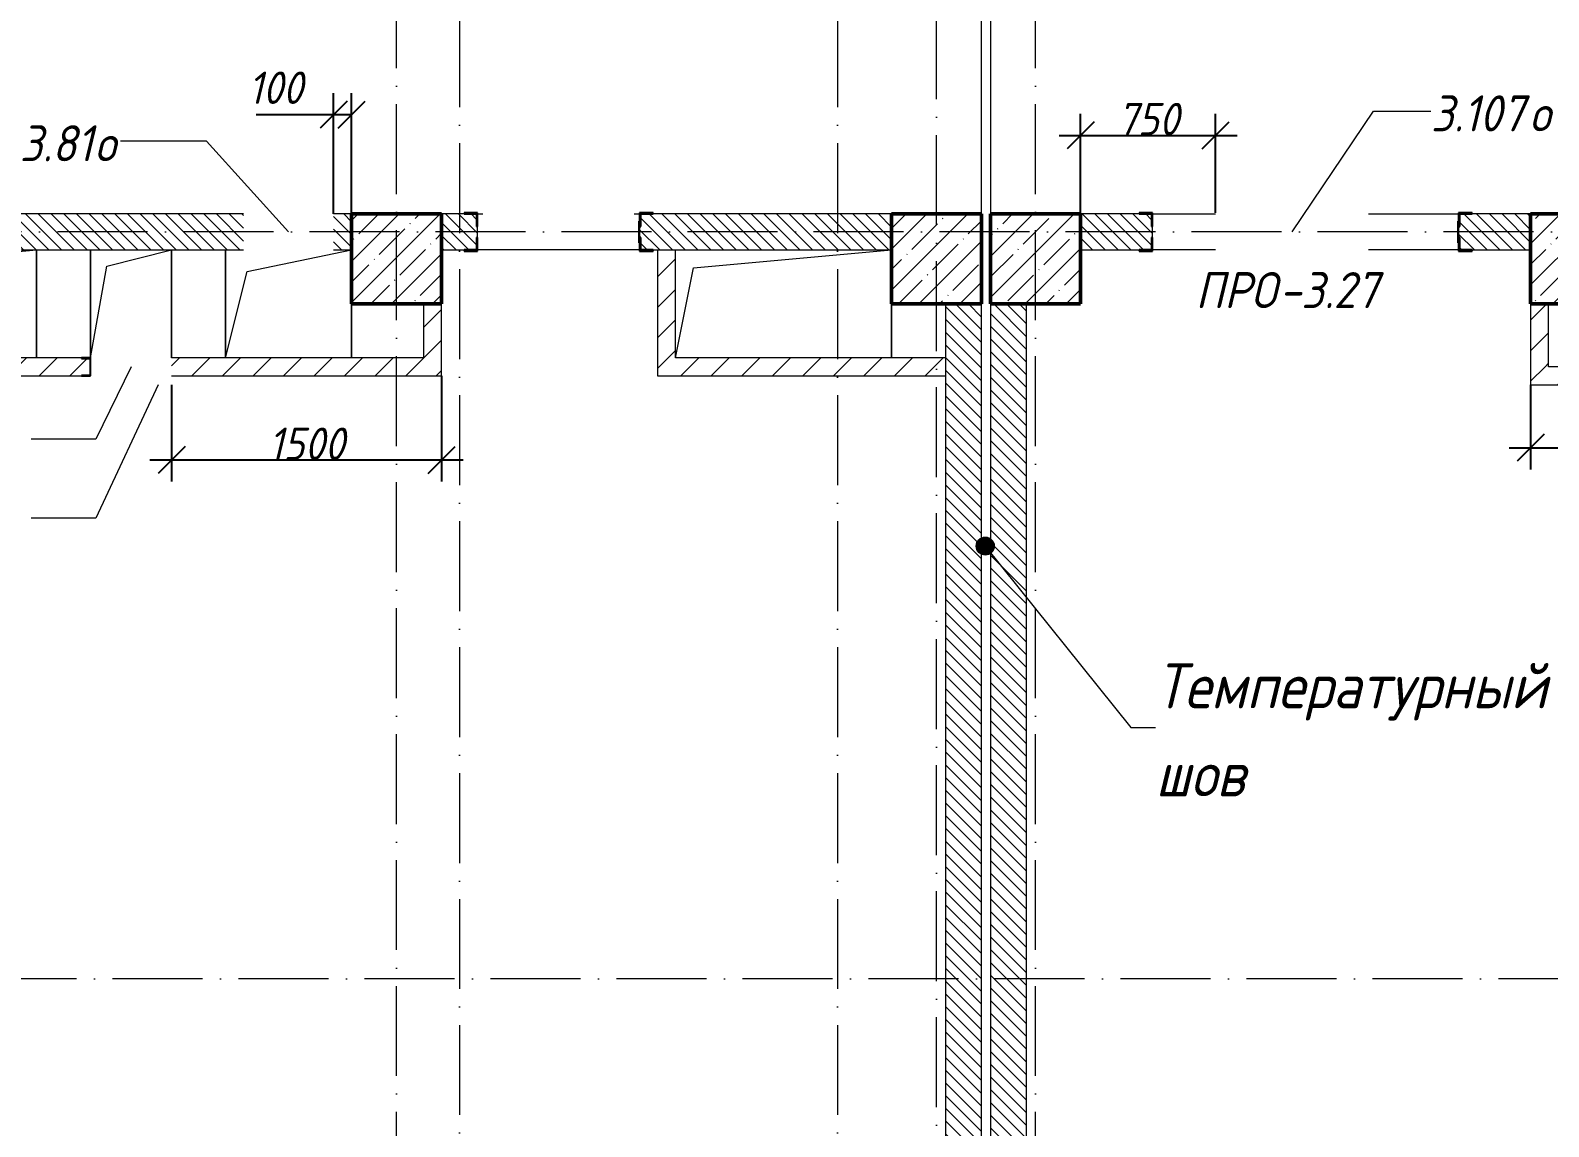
# Model space of a CAD drawing. Header units: millimetres. Extents: x -401725 to 250493, y 305116 to 802890.
# Drawn here: x 211251 to 219685, y 313196 to 319288 of the extents above; entities that cross this region are included whole.
import ezdxf

# ---------------------------------------------------------------- set-up
doc = ezdxf.new("R2010")
doc.units = ezdxf.units.MM
doc.linetypes.add('50_200_ШТРИХ_1Т_ш5_п1_п1_', pattern=[700, 500, -100, 0, -100])
for name, color, linetype, lineweight in [('A-____-____-DIMS', 7, 'Continuous', 9), ('A-FLOR-____-OTLN', 7, 'Continuous', 9), ('A-GENM-____-IDEN', 7, 'Continuous', 9), ('A-GENM-____-MCUT', 7, 'Continuous', 25), ('A-GENM-____-OTLN', 7, 'Continuous', 9), ('A-GENM-____-OTLN-1', 7, 'Continuous', 25), ('A-GLAZ-____-IDEN', 7, 'Continuous', 9), ('A-WALL-____-MCUT-3', 7, 'Continuous', 9), ('A-WALL-____-PATT-1', 7, 'Continuous', 9), ('A-WALL-FNSH-MCUT-1', 7, 'Continuous', 9), ('G-____-____-TEXT', 7, 'Continuous', 9), ('I-WALL-____-OTLN', 7, 'Continuous', 9), ('S-COLS-____-MCUT', 7, 'Continuous', 50), ('S-COLS-____-OTLN', 7, 'Continuous', 9), ('S-GRID-____-OTLN-1', 7, '50_200_ШТРИХ_1Т_ш5_п1_п1_', 9)]:
    doc.layers.add(name, color=color, linetype=linetype, lineweight=lineweight)
doc.styles.add('ISOCPEUR_I', font='isocpeui.ttf', dxfattribs={"width": 0.9, "height": 2.5})
doc.styles.add('ISOCPEUR_I_10', font='isocpeui.ttf', dxfattribs={"width": 0.9, "height": 180})
doc.styles.add('ISOCPEUR_I_9', font='isocpeui.ttf', dxfattribs={"width": 0.9, "height": 250})
doc.dimstyles.new('ISO-1_8_0_9К_СРЕДНИЙ_Кладочные_3', dxfattribs={"dimscale": 304.8, "dimtxt": 179.276612, "dimasz": 0.492126, "dimexe": 0.393701, "dimexo": 0, "dimgap": 0, "dimtad": 1, "dimdec": 3, "dimrnd": 0.001, "dimdsep": 46, "dimtxsty": 'ISOCPEUR_I_10', "dimblk1": 'OBLIQUE', "dimblk2": 'OBLIQUE', "dimsah": 1, "dimcen": 0.09, "dimdle": 0.393701, "dimazin": 0, "dimtfac": 1, "dimtdec": 4, "dimtix": 1, "dimtmove": 0, "dimatfit": 3, "dimfxl": 1, "dimtvp": 1, "dimtolj": 1, "dimtzin": 0, "dimarcsym": 2})
doc.dimstyles.new('ISO-1_8_0_9К_СРЕДНИЙ_Кладочные_4', dxfattribs={"dimscale": 304.8, "dimtxt": 179.276612, "dimasz": 0.492126, "dimexe": 0.393701, "dimexo": 0, "dimgap": 0, "dimtad": 1, "dimdec": 3, "dimrnd": 0.001, "dimdsep": 46, "dimtxsty": 'ISOCPEUR_I_10', "dimblk1": 'OBLIQUE', "dimblk2": 'OBLIQUE', "dimsah": 1, "dimcen": 0.09, "dimdle": 0.393701, "dimazin": 0, "dimtfac": 1, "dimtdec": 4, "dimtix": 1, "dimtmove": 1, "dimatfit": 3, "dimfxl": 1, "dimtvp": 1, "dimtolj": 1, "dimtzin": 0, "dimarcsym": 2})
pattern_1 = [(135, (144685.44, 312186.367), (-35.35534, -35.35534), [])]
pattern_2 = [(45, (144685.44, 312186.37), (-84.85281, 84.85281), [])]

# ---------------------------------------------------------------- blocks, each defined once
blk = doc.blocks.new('BSC_Колонна _Прямоугольная - 500х500-V61-АР1_План отверстий 3 этажа в осях 1-64_А-ГГ')
at = {"layer": 'S-COLS-____-OTLN'}
h = blk.add_hatch(dxfattribs=at)
h.set_pattern_fill('FP_98', color=256, style=0, pattern_type=2)
h.set_pattern_definition([(45, (-68600, -5831.04), (-114.04925, 114.04925), []), (45, (-68485.95, -5831.04), (-114.04925, 114.04925), [201.613, -40.323, 3.353, -36.97])])
h.paths.add_polyline_path([(-250, -250), (250, -250), (250, 250), (-250, 250)], flags=0)
at = {"layer": 'S-COLS-____-MCUT'}
for p, q in [((250, 250), (-250, 250)), ((-250, 250), (-250, -250)), ((250, -250), (250, 250)), ((-250, -250), (250, -250))]:
    blk.add_line(p, q, dxfattribs=at)
blk = doc.blocks.new('BSC_Колонна _Прямоугольная - 500х500-V63-АР1_План отверстий 3 этажа в осях 1-64_А-ГГ')
at = {"layer": 'S-COLS-____-OTLN'}
h = blk.add_hatch(dxfattribs=at)
h.set_pattern_fill('FP_100', color=256, style=0, pattern_type=2)
h.set_pattern_definition([(45, (-75150, -5831.04), (-114.04925, 114.04925), []), (45, (-75035.95, -5831.04), (-114.04925, 114.04925), [201.613, -40.323, 3.353, -36.97])])
h.paths.add_polyline_path([(-250, -250), (250, -250), (250, 250), (-250, 250)], flags=0)
at = {"layer": 'S-COLS-____-MCUT'}
for p, q in [((250, 250), (-250, 250)), ((-250, 250), (-250, -250)), ((250, -250), (250, 250)), ((-250, -250), (250, -250))]:
    blk.add_line(p, q, dxfattribs=at)
blk = doc.blocks.new('BSC_Колонна _Прямоугольная - 500х500-V132-АР1_План отверстий 3 этажа в осях 1-64_А-ГГ')
at = {"layer": 'S-COLS-____-OTLN'}
h = blk.add_hatch(dxfattribs=at)
h.set_pattern_fill('FP_155', color=256, style=0, pattern_type=2)
h.set_pattern_definition([(45, (-71600, -5831.04), (-114.04925, 114.04925), []), (45, (-71485.95, -5831.04), (-114.04925, 114.04925), [201.613, -40.323, 3.353, -36.97])])
h.paths.add_polyline_path([(-250, -250), (250, -250), (250, 250), (-250, 250)], flags=0)
at = {"layer": 'S-COLS-____-MCUT'}
for p, q in [((250, 250), (-250, 250)), ((-250, 250), (-250, -250)), ((250, -250), (250, 250)), ((-250, -250), (250, -250))]:
    blk.add_line(p, q, dxfattribs=at)
blk = doc.blocks.new('BSC_Колонна _Прямоугольная - 500х500-V150-АР1_План отверстий 3 этажа в осях 1-64_А-ГГ')
at = {"layer": 'S-COLS-____-OTLN'}
h = blk.add_hatch(dxfattribs=at)
h.set_pattern_fill('FP_173', color=256, style=0, pattern_type=2)
h.set_pattern_definition([(45, (-72150, -5831.04), (-114.04925, 114.04925), []), (45, (-72035.95, -5831.04), (-114.04925, 114.04925), [201.613, -40.323, 3.353, -36.97])])
h.paths.add_polyline_path([(-250, -250), (250, -250), (250, 250), (-250, 250)], flags=0)
at = {"layer": 'S-COLS-____-MCUT'}
for p, q in [((250, 250), (-250, 250)), ((-250, 250), (-250, -250)), ((250, -250), (250, 250)), ((-250, -250), (250, -250))]:
    blk.add_line(p, q, dxfattribs=at)
blk = doc.blocks.new('154_Фахверк_СКБ_Швеллер - Тип_100_3960-28318856-АР1_План отверстий 3 этажа в осях 1-64_А-ГГ')
at = {"layer": 'A-GENM-____-MCUT'}
for p, q in [((175, 50), (125, 50)), ((125, 50), (125, -50)), ((128, 47), (175, 47)), ((128, -47), (128, 47)), ((175, 47), (175, 50)), ((125, -50), (175, -50)), ((175, -47), (128, -47)), ((175, -50), (175, -47))]:
    blk.add_line(p, q, dxfattribs=at)
blk = doc.blocks.new('Фахверк_СКБ_Уголок - 200_3960_зеркало-28268689-АР1_План отверстий 3 этажа в осях 1-64_А-ГГ')
at = {"layer": 'A-GENM-____-MCUT'}
for p, q in [((200, 156), (125, 156)), ((125, 156), (125, 81)), ((131, 81), (131, 150)), ((131, 150), (200, 150)), ((200, 150), (200, 156)), ((125, 81), (131, 81)), ((131, 19), (125, 19)), ((125, 19), (125, -56)), ((131, -50), (131, 19)), ((125, -56), (200, -56)), ((200, -50), (131, -50)), ((200, -56), (200, -50))]:
    blk.add_line(p, q, dxfattribs=at)
blk = doc.blocks.new('154_Стойка_СКБ_Уголок - СМ-2480_200-28346303-АР1_План отверстий 3 этажа в осях 1-64_А-ГГ')
at = {"layer": 'A-GENM-____-MCUT'}
for p, q in [((125, 156), (125, 81)), ((200, 156), (125, 156)), ((131, 81), (131, 150)), ((131, 150), (200, 150)), ((200, 150), (200, 156)), ((125, 81), (131, 81)), ((131, 19), (125, 19)), ((125, 19), (125, -56)), ((131, -50), (131, 19)), ((125, -56), (200, -56)), ((200, -50), (131, -50)), ((200, -56), (200, -50))]:
    blk.add_line(p, q, dxfattribs=at)
blk = doc.blocks.new('Стойка_Влож_Полоса боковая - Полоса-28213942-АР1_План отверстий 3 этажа в осях 1-64_А-ГГ')
at = {"layer": 'A-GENM-____-OTLN'}
for p, q in [((-5, 60), (0, 60)), ((-5, -60), (-5, 60)), ((0, 31), (0, -31)), ((0, -60), (-5, -60))]:
    blk.add_line(p, q, dxfattribs=at)
blk = doc.blocks.new('Фахверк_СКБ_Уголок - 200_3960-28268576-АР1_План отверстий 3 этажа в осях 1-64_А-ГГ')
at = {"layer": 'A-GENM-____-MCUT'}
for p, q in [((200, 156), (125, 156)), ((125, 156), (125, 81)), ((131, 81), (131, 150)), ((131, 150), (200, 150)), ((200, 150), (200, 156)), ((125, 81), (131, 81)), ((131, 19), (125, 19)), ((125, 19), (125, -56)), ((131, -50), (131, 19)), ((125, -56), (200, -56)), ((200, -50), (131, -50)), ((200, -56), (200, -50))]:
    blk.add_line(p, q, dxfattribs=at)
blk = doc.blocks.new('AR_Отверстие прямоугольное _в плите_ - AR_Отверстие прямоугольное _в плите_-30552548-АР1_План отверстий 3 этажа в осях 1-64_А-ГГ')
at = {"layer": 'A-GENM-____-OTLN'}
for p, q in [((-500, 200), (600, 300)), ((-600, -300), (-500, 200)), ((600, -300), (600, 0))]:
    blk.add_line(p, q, dxfattribs=at)
blk = doc.blocks.new('AR_Отверстие прямоугольное _в плите_ - AR_Отверстие прямоугольное _в плите_-30552550-АР1_План отверстий 3 этажа в осях 1-64_А-ГГ')
at = {"layer": 'A-GENM-____-OTLN'}
for p, q in [((-350, 300), (-350, -300)), ((-230, 180), (350, 300)), ((-350, -300), (-230, 180)), ((350, -300), (350, 0))]:
    blk.add_line(p, q, dxfattribs=at)
blk = doc.blocks.new('AR_Отверстие прямоугольное _в плите_ - AR_Отверстие прямоугольное _в плите_-30552643-АР1_План отверстий 3 этажа в осях 1-64_А-ГГ')
at = {"layer": 'A-GENM-____-OTLN'}
for p, q in [((-225, 300), (-225, -300)), ((-135, 210), (225, 300)), ((225, -300), (225, 300)), ((-225, -300), (-135, 210))]:
    blk.add_line(p, q, dxfattribs=at)
blk = doc.blocks.new('AR_Отверстие прямоугольное _в плите_ - AR_Отверстие прямоугольное _в плите_-V205-АР1_План отверстий 3 этажа в осях 1-64_А-ГГ')
at = {"layer": 'A-GENM-____-OTLN'}
for p, q in [((-500, 200), (600, 300)), ((600, -300), (600, 300)), ((-600, -300), (-500, 200))]:
    blk.add_line(p, q, dxfattribs=at)
blk = doc.blocks.new('_Oblique')
at = {"color": 0, "linetype": 'ByBlock', "lineweight": -2}
blk.add_line((-0.5, -0.5), (0.5, 0.5), dxfattribs=at)
blk = doc.blocks.new('*D10054')
at = {"layer": 'A-____-____-DIMS', "color": 0, "lineweight": -2, "transparency": 16777216}
for p, q in [((212935.4, 318267.4), (212935.4, 318938.7)), ((213035.4, 318267.4), (213035.4, 318938.7)), ((212935.4, 318818.7), (212504.9, 318818.7)), ((213035.4, 318818.7), (212815.4, 318818.7))]:
    blk.add_line(p, q, dxfattribs=at)
at = {"layer": 'Defpoints', "color": 0, "transparency": 16777216}
for p in [(213035.4, 318818.7), (212935.4, 318267.4), (213035.4, 318267.4)]:
    blk.add_point(p, dxfattribs=at)
at = {"layer": 'A-____-____-DIMS', "color": 0, "lineweight": -2, "transparency": 16777216, "xscale": 150, "yscale": 150, "zscale": 150, "rotation": 180}
blk.add_blockref('_Oblique', (212935.4, 318818.7), dxfattribs=at)
at = {"layer": 'A-____-____-DIMS', "color": 0, "lineweight": -2, "transparency": 16777216, "xscale": 150, "yscale": 150, "zscale": 150}
blk.add_blockref('_Oblique', (213035.4, 318818.7), dxfattribs=at)
at = {"layer": 'A-____-____-DIMS', "color": 0, "transparency": 16777216, "insert": (212461.1, 319058.7), "char_height": 180, "width": 368.207, "attachment_point": 1, "line_spacing_factor": 1.149209, "style": 'ISOCPEUR_I_10'}
blk.add_mtext('\\A1;100', dxfattribs=at)
blk = doc.blocks.new('*D10055')
at = {"layer": 'A-____-____-DIMS', "color": 0, "lineweight": -2, "transparency": 16777216}
for p, q in [((212035.4, 317317.4), (212035.4, 316780.3)), ((213535.4, 317367.4), (213535.4, 316780.3)), ((211915.4, 316900.3), (213655.4, 316900.3))]:
    blk.add_line(p, q, dxfattribs=at)
at = {"layer": 'Defpoints', "color": 0, "transparency": 16777216}
for p in [(212035.4, 317317.4), (213535.4, 317367.4), (213535.4, 316900.3)]:
    blk.add_point(p, dxfattribs=at)
at = {"layer": 'A-____-____-DIMS', "color": 0, "lineweight": -2, "transparency": 16777216, "xscale": 150, "yscale": 150, "zscale": 150, "rotation": 180}
blk.add_blockref('_Oblique', (212035.4, 316900.3), dxfattribs=at)
at = {"layer": 'A-____-____-DIMS', "color": 0, "lineweight": -2, "transparency": 16777216, "xscale": 150, "yscale": 150, "zscale": 150}
blk.add_blockref('_Oblique', (213535.4, 316900.3), dxfattribs=at)
at = {"layer": 'A-____-____-DIMS', "color": 0, "transparency": 16777216, "insert": (212785.4, 316990.3), "char_height": 180, "width": 504.733, "attachment_point": 5, "style": 'ISOCPEUR_I_10'}
blk.add_mtext('\\A1;1500', dxfattribs=at)
blk = doc.blocks.new('*D10056')
at = {"layer": 'A-____-____-DIMS', "color": 0, "lineweight": -2, "transparency": 16777216}
for p, q in [((217085.4, 318267.4), (217085.4, 318823.5)), ((217835.4, 318273.4), (217835.4, 318823.5)), ((216965.4, 318703.5), (217955.4, 318703.5))]:
    blk.add_line(p, q, dxfattribs=at)
at = {"layer": 'Defpoints', "color": 0, "transparency": 16777216}
for p in [(217835.4, 318703.5), (217085.4, 318267.4), (217835.4, 318273.4)]:
    blk.add_point(p, dxfattribs=at)
at = {"layer": 'A-____-____-DIMS', "color": 0, "lineweight": -2, "transparency": 16777216, "xscale": 150, "yscale": 150, "zscale": 150, "rotation": 180}
blk.add_blockref('_Oblique', (217085.4, 318703.5), dxfattribs=at)
at = {"layer": 'A-____-____-DIMS', "color": 0, "lineweight": -2, "transparency": 16777216, "xscale": 150, "yscale": 150, "zscale": 150}
blk.add_blockref('_Oblique', (217835.4, 318703.5), dxfattribs=at)
at = {"layer": 'A-____-____-DIMS', "color": 0, "transparency": 16777216, "insert": (217460.4, 318794.7), "char_height": 180, "width": 409.578, "attachment_point": 5, "style": 'ISOCPEUR_I_10'}
blk.add_mtext('\\A1;750', dxfattribs=at)
blk = doc.blocks.new('*D10057')
at = {"layer": 'A-____-____-DIMS', "color": 0, "lineweight": -2, "transparency": 16777216}
for p, q in [((219585.4, 317317.4), (219585.4, 316848.2)), ((222335.4, 317267.4), (222335.4, 316848.2)), ((219465.4, 316968.2), (222455.4, 316968.2))]:
    blk.add_line(p, q, dxfattribs=at)
at = {"layer": 'Defpoints', "color": 0, "transparency": 16777216}
for p in [(219585.4, 317317.4), (222335.4, 317267.4), (222335.4, 316968.2)]:
    blk.add_point(p, dxfattribs=at)
at = {"layer": 'A-____-____-DIMS', "color": 0, "lineweight": -2, "transparency": 16777216, "xscale": 150, "yscale": 150, "zscale": 150, "rotation": 180}
blk.add_blockref('_Oblique', (219585.4, 316968.2), dxfattribs=at)
at = {"layer": 'A-____-____-DIMS', "color": 0, "lineweight": -2, "transparency": 16777216, "xscale": 150, "yscale": 150, "zscale": 150}
blk.add_blockref('_Oblique', (222335.4, 316968.2), dxfattribs=at)
at = {"layer": 'A-____-____-DIMS', "color": 0, "transparency": 16777216, "insert": (220960.4, 317059.4), "char_height": 180, "width": 546.104, "attachment_point": 5, "style": 'ISOCPEUR_I_10'}
blk.add_mtext('\\A1;2750', dxfattribs=at)

msp = doc.modelspace()

# ---------------------------------------------------------------- hatches: boundary and pattern name
at = {"layer": 'A-WALL-____-PATT-1'}
h = msp.add_hatch(dxfattribs=at)
h.set_pattern_fill('FP_6', color=256, style=0, pattern_type=2)
h.set_pattern_definition(pattern_1)
h.paths.add_polyline_path([(212935.4376, 318067.4093), (213035.4376, 318067.4093), (213035.4376, 318267.4093), (212935.4376, 318267.4093), (212935.4376, 318073.2917)], flags=0)
h.paths.add_polyline_path([(212435.4376, 318067.4093), (212435.4376, 318267.4093), (209641.4376, 318267.0564), (209641.4376, 318198.4093), (209635.4376, 318198.4093), (209635.4376, 318136.4093), (209641.4376, 318136.4093), (209641.4376, 318067.4093), (211835.4036, 318067.4093)], flags=0)
h.paths.add_polyline_path([(207860.4376, 318067.4093), (207929.4376, 318067.4093), (207929.4376, 318136.4093), (207935.4376, 318136.4093), (207935.4376, 318198.4093), (207929.4376, 318198.4093), (207929.4376, 318267.4093), (207535.4376, 318267.4093), (207535.4376, 318067.4093)], flags=0)
h = msp.add_hatch(dxfattribs=at)
h.set_pattern_fill('FP_6', color=256, style=0, pattern_type=2)
h.set_pattern_definition(pattern_1)
h.paths.add_polyline_path([(214641.4376, 318067.4093), (216035.4376, 318067.4093), (216035.4376, 318267.4093), (214641.4376, 318267.4093), (214641.4376, 318198.4093), (214635.4376, 318198.4093), (214635.4376, 318136.4093), (214641.4376, 318136.4093), (214641.4376, 318068.2665)], flags=0)
h.paths.add_polyline_path([(213729.4376, 318067.4093), (213729.4376, 318136.4093), (213735.4376, 318136.4093), (213735.4376, 318198.4093), (213729.4376, 318198.4093), (213729.4376, 318267.4093), (213535.4376, 318267.4093), (213535.4376, 318067.4093), (213660.4376, 318067.4093)], flags=0)
h = msp.add_hatch(dxfattribs=at)
h.set_pattern_fill('FP_6', color=256, style=0, pattern_type=2)
h.set_pattern_definition(pattern_1)
h.paths.add_polyline_path([(219260.4376, 318067.4093), (219585.4376, 318067.4093), (219585.4376, 318267.4093), (219191.4376, 318267.4093), (219191.4376, 318198.4093), (219185.4376, 318198.4093), (219185.4376, 318136.4093), (219191.4376, 318136.4093), (219191.4376, 318067.4093)], flags=0)
h.paths.add_polyline_path([(217085.4376, 318067.4093), (217479.4376, 318067.4093), (217479.4376, 318136.4093), (217485.4376, 318136.4093), (217485.4376, 318198.4093), (217479.4376, 318198.4093), (217479.4376, 318267.4093), (217085.4376, 318267.4093)], flags=0)
h = msp.add_hatch(dxfattribs=at)
h.set_pattern_fill('FP_4', color=256, style=0, pattern_type=2)
h.set_pattern_definition(pattern_2)
h.paths.add_polyline_path([(214835.4376, 317467.4093), (214835.4376, 318067.4093), (214735.4376, 318067.4093), (214735.4376, 317467.4093)], flags=0)
h = msp.add_hatch(dxfattribs=at)
h.set_pattern_fill('FP_4', color=256, style=0, pattern_type=2)
h.set_pattern_definition(pattern_2)
h.paths.add_polyline_path([(213535.4376, 317467.4093), (213535.4376, 317767.4093), (213435.4376, 317767.4093), (213435.4376, 317467.4093)], flags=0)
h = msp.add_hatch(dxfattribs=at)
h.set_pattern_fill('FP_6', color=256, style=0, pattern_type=2)
h.set_pattern_definition(pattern_1)
h.paths.add_polyline_path([(216535.4376, 310767.4093), (216535.4376, 317767.4093), (216335.4376, 317767.4093), (216335.4376, 310767.4093)], flags=0)
h = msp.add_hatch(dxfattribs=at)
h.set_pattern_fill('FP_6', color=256, style=0, pattern_type=2)
h.set_pattern_definition(pattern_1)
h.paths.add_polyline_path([(216785.4376, 310767.4093), (216785.4376, 317767.4093), (216585.4376, 317767.4093), (216585.4376, 310767.4093)], flags=0)
h = msp.add_hatch(dxfattribs=at)
h.set_pattern_fill('FP_4', color=256, style=0, pattern_type=2)
h.set_pattern_definition(pattern_2)
h.paths.add_polyline_path([(219685.4376, 317417.4093), (219685.4376, 317767.4093), (219585.4376, 317767.4093), (219585.4376, 317417.4093)], flags=0)
h = msp.add_hatch(dxfattribs=at)
h.set_pattern_fill('FP_4', color=256, style=0, pattern_type=2)
h.set_pattern_definition(pattern_2)
h.paths.add_polyline_path([(210085.4376, 317367.4093), (211535.4376, 317367.4093), (211535.4376, 317370.4093), (211582.4376, 317370.4093), (211582.4376, 317464.4093), (211535.4376, 317464.4093), (211535.4376, 317467.4093), (210085.4376, 317467.4093), (210085.4376, 317370.4093)], flags=0)
h.paths.add_polyline_path([(213535.4376, 317367.4093), (213535.4376, 317467.4093), (212035.4376, 317467.4093), (212035.4376, 317367.4093)], flags=0)
h = msp.add_hatch(dxfattribs=at)
h.set_pattern_fill('FP_4', color=256, style=0, pattern_type=2)
h.set_pattern_definition(pattern_2)
h.paths.add_polyline_path([(216335.4376, 317367.4093), (216335.4376, 317467.4093), (214735.4376, 317467.4093), (214735.4376, 317367.4093), (215370.3322, 317367.4093)], flags=0)
h = msp.add_hatch(dxfattribs=at)
h.set_pattern_fill('FP_4', color=256, style=0, pattern_type=2)
h.set_pattern_definition(pattern_2)
h.paths.add_polyline_path([(224785.4376, 317317.4093), (224785.4376, 317417.4093), (222785.4376, 317417.4093), (222785.4376, 317317.4093), (224207.6536, 317317.4093)], flags=0)
h.paths.add_polyline_path([(222335.4376, 317317.4093), (222335.4376, 317417.4093), (221285.4376, 317417.4093), (221285.4376, 317414.4093), (221238.4376, 317414.4093), (221238.4376, 317320.4093), (221285.4376, 317320.4093), (221285.4376, 317317.4093)], flags=0)
h.paths.add_polyline_path([(221235.4376, 317317.4093), (221235.4376, 317417.4093), (219585.4376, 317417.4093), (219585.4376, 317317.4093)], flags=0)
at = {"layer": 'G-____-____-TEXT'}
h = msp.add_hatch(color=256, dxfattribs=at)
edge = h.paths.add_edge_path(flags=0)
edge.add_arc((216555.4321, 316421.7736), 50, 0, 360)

# ---------------------------------------------------------------- linework, layer by layer
at = {"layer": 'A-FLOR-____-OTLN'}
for p, q in [((216535.4376, 318267.4093), (216535.4376, 321167.4093)), ((216585.4376, 321167.4093), (216585.4376, 318267.4093)), ((211285.4376, 318067.4093), (211285.4376, 317467.4093)), ((211585.4376, 317467.4093), (211585.4376, 318067.4093)), ((212035.4376, 318067.4093), (212035.4376, 317467.4093)), ((212335.4376, 317467.4093), (212335.4376, 318067.4093)), ((213035.4376, 317767.4093), (213035.4376, 317467.4093)), ((216035.4376, 317767.4093), (216035.4376, 317467.4093))]:
    msp.add_line(p, q, dxfattribs=at)
at = {"layer": 'A-GENM-____-IDEN'}
for p, q in [((211960.4376, 317317.4093), (211614.9631, 316576.9482)), ((211614.9631, 316576.9482), (211256.0638, 316576.9482))]:
    msp.add_line(p, q, dxfattribs=at)
at = {"layer": 'A-GLAZ-____-IDEN'}
for p, q in [((218260.4376, 318167.4093), (218713.0751, 318838.6225)), ((218713.0751, 318838.6225), (219031.6092, 318838.6225)), ((212228.9914, 318672.3771), (211751.3888, 318672.3771)), ((212685.4376, 318167.4093), (212228.9914, 318672.3771)), ((211810.4376, 317417.4093), (211614.9631, 317015.959)), ((211614.9631, 317015.959), (211256.0638, 317015.959))]:
    msp.add_line(p, q, dxfattribs=at)
at = {"layer": 'A-WALL-____-MCUT-3'}
for p, q in [((212435.4376, 318267.4093), (209710.4376, 318267.4093)), ((213035.4376, 318267.4093), (212935.4376, 318267.4093)), ((213660.4376, 318267.4093), (213535.4376, 318267.4093)), ((216035.4376, 318267.4093), (214710.4376, 318267.4093)), ((217410.4376, 318267.4093), (217085.4376, 318267.4093)), ((219585.4376, 318267.4093), (219260.4376, 318267.4093)), ((213735.4376, 318136.4093), (213735.4376, 318198.4093)), ((217485.4376, 318136.4093), (217485.4376, 318198.4093)), ((209710.4376, 318067.4093), (212435.4376, 318067.4093)), ((212935.4376, 318067.4093), (213035.4376, 318067.4093)), ((213535.4376, 318067.4093), (213660.4376, 318067.4093)), ((214710.4376, 318067.4093), (216035.4376, 318067.4093)), ((217085.4376, 318067.4093), (217410.4376, 318067.4093)), ((219260.4376, 318067.4093), (219585.4376, 318067.4093)), ((216335.4376, 317767.4093), (216335.4376, 310767.4093)), ((216535.4376, 310767.4093), (216535.4376, 317767.4093)), ((216585.4376, 317767.4093), (216585.4376, 310767.4093)), ((216785.4376, 310767.4093), (216785.4376, 317767.4093))]:
    msp.add_line(p, q, dxfattribs=at)
at = {"layer": 'A-WALL-FNSH-MCUT-1'}
for p, q in [((214735.4376, 318067.4093), (214735.4376, 317367.4093)), ((214835.4376, 317467.4093), (214835.4376, 318067.4093)), ((213435.4376, 317767.4093), (213435.4376, 317467.4093)), ((213535.4376, 317367.4093), (213535.4376, 317767.4093)), ((219585.4376, 317767.4093), (219585.4376, 317317.4093)), ((219685.4376, 317417.4093), (219685.4376, 317767.4093)), ((211535.4376, 317467.4093), (210085.4376, 317467.4093)), ((213435.4376, 317467.4093), (212035.4376, 317467.4093)), ((216335.4376, 317467.4093), (214835.4376, 317467.4093)), ((221235.4376, 317417.4093), (219685.4376, 317417.4093)), ((209985.4376, 317367.4093), (211535.4376, 317367.4093)), ((212035.4376, 317367.4093), (213535.4376, 317367.4093)), ((214735.4376, 317367.4093), (216335.4376, 317367.4093)), ((219585.4376, 317317.4093), (221235.4376, 317317.4093))]:
    msp.add_line(p, q, dxfattribs=at)
at = {"layer": 'G-____-____-TEXT'}
for p, q in [((216555.4321, 316421.7736), (217363.4855, 315414.3902)), ((217363.4855, 315414.3902), (217501.7749, 315414.3902))]:
    msp.add_line(p, q, dxfattribs=at)
msp.add_circle((216555.4321, 316421.7736), 50, dxfattribs=at)
at = {"layer": 'I-WALL-____-OTLN'}
for p, q in [((213735.4376, 318267.4093), (213765.4376, 318267.4093)), ((214605.4376, 318267.4093), (214635.4376, 318267.4093)), ((217485.4376, 318267.4093), (217835.4376, 318267.4093)), ((218685.4376, 318267.4093), (219185.4376, 318267.4093)), ((214635.4376, 318067.4093), (213735.4376, 318067.4093)), ((217835.4376, 318067.4093), (217485.4376, 318067.4093)), ((219185.4376, 318067.4093), (218685.4376, 318067.4093))]:
    msp.add_line(p, q, dxfattribs=at)
at = {"layer": 'S-GRID-____-OTLN-1'}
for p, q in [((213635.4376, 362067.327), (213635.4376, 307703.761)), ((215735.4376, 362067.327), (215735.4376, 307876.3562)), ((213285.4376, 307876.3562), (213285.4376, 322336.9067)), ((216285.4376, 307703.761), (216285.4376, 322336.9067)), ((216835.4376, 307876.3562), (216835.4376, 322336.9067)), ((235004.2249, 318167.4093), (140016.6674, 318167.4093)), ((248611.9079, 314017.4093), (140016.6674, 314017.4093))]:
    msp.add_line(p, q, dxfattribs=at)

# ---------------------------------------------------------------- block references
at = {"layer": 'A-GENM-____-OTLN'}
for name, p in [('Стойка_Влож_Полоса боковая - Полоса-28213942-АР1_План отверстий 3 этажа в осях 1-64_А-ГГ', (214635.4376, 318167.4093)), ('Стойка_Влож_Полоса боковая - Полоса-28213942-АР1_План отверстий 3 этажа в осях 1-64_А-ГГ', (219185.4376, 318167.4093)), ('AR_Отверстие прямоугольное _в плите_ - AR_Отверстие прямоугольное _в плите_-V205-АР1_План отверстий 3 этажа в осях 1-64_А-ГГ', (210685.4376, 317767.4093)), ('AR_Отверстие прямоугольное _в плите_ - AR_Отверстие прямоугольное _в плите_-30552643-АР1_План отверстий 3 этажа в осях 1-64_А-ГГ', (211810.4376, 317767.4093)), ('AR_Отверстие прямоугольное _в плите_ - AR_Отверстие прямоугольное _в плите_-30552550-АР1_План отверстий 3 этажа в осях 1-64_А-ГГ', (212685.4376, 317767.4093)), ('AR_Отверстие прямоугольное _в плите_ - AR_Отверстие прямоугольное _в плите_-30552548-АР1_План отверстий 3 этажа в осях 1-64_А-ГГ', (215435.4376, 317767.4093))]:
    msp.add_blockref(name, p, dxfattribs=at)
at = {"layer": 'A-GENM-____-OTLN-1', "rotation": 180}
for name, p in [('Фахверк_СКБ_Уголок - 200_3960_зеркало-28268689-АР1_План отверстий 3 этажа в осях 1-64_А-ГГ', (213860.4376, 318217.4093)), ('Фахверк_СКБ_Уголок - 200_3960-28268576-АР1_План отверстий 3 этажа в осях 1-64_А-ГГ', (217610.4376, 318217.4093)), ('154_Фахверк_СКБ_Швеллер - Тип_100_3960-28318856-АР1_План отверстий 3 этажа в осях 1-64_А-ГГ', (211710.4376, 317417.4093))]:
    msp.add_blockref(name, p, dxfattribs=at)
at = {"layer": 'A-GENM-____-OTLN-1'}
for p in [(214510.4376, 318117.4093), (219060.4376, 318117.4093)]:
    msp.add_blockref('154_Стойка_СКБ_Уголок - СМ-2480_200-28346303-АР1_План отверстий 3 этажа в осях 1-64_А-ГГ', p, dxfattribs=at)
at = {"layer": 'S-COLS-____-OTLN'}
for name, p in [('BSC_Колонна _Прямоугольная - 500х500-V61-АР1_План отверстий 3 этажа в осях 1-64_А-ГГ', (213285.4376, 318017.4093)), ('BSC_Колонна _Прямоугольная - 500х500-V132-АР1_План отверстий 3 этажа в осях 1-64_А-ГГ', (216285.4376, 318017.4093)), ('BSC_Колонна _Прямоугольная - 500х500-V150-АР1_План отверстий 3 этажа в осях 1-64_А-ГГ', (216835.4376, 318017.4093)), ('BSC_Колонна _Прямоугольная - 500х500-V63-АР1_План отверстий 3 этажа в осях 1-64_А-ГГ', (219835.4376, 318017.4093))]:
    msp.add_blockref(name, p, dxfattribs=at)

# ---------------------------------------------------------------- texts
at = {"layer": 'A-GENM-____-IDEN', "char_height": 200, "attachment_point": 1, "style": 'ISOCPEUR_I_9'}
for s, insert, width in [('ПРО', (217724.331, 317944.2216), 562.784625), ('-3.27', (218188.6747, 317944.2216), 707.088375)]:
    msp.add_mtext(s, dxfattribs=dict(at, insert=insert, width=width))
at = {"layer": 'A-GLAZ-____-IDEN', "char_height": 200, "attachment_point": 1, "style": 'ISOCPEUR_I_9'}
for s, insert, width in [('3.107', (219031.6092, 318926.2371), 663.79725), ('\\fISOCPEUR|b0|i1|c204|p34|;\\W.9;о', (219579.2967, 318926.2371), 158.734125), ('3.81', (211191.9372, 318759.9916), 505.063125), ('\\fISOCPEUR|b0|i1|c204|p34|;\\W.9;о', (211608.656, 318759.9916), 158.734125)]:
    msp.add_mtext(s, dxfattribs=dict(at, insert=insert, width=width))
at = {"layer": 'G-____-____-TEXT', "char_height": 250, "attachment_point": 1, "style": 'ISOCPEUR_I'}
for s, insert, width in [('Температурный', (217501.7749, 315770.2443), 2763.416813), ('шов', (217501.7749, 315280.7652), 656.582063)]:
    msp.add_mtext(s, dxfattribs=dict(at, insert=insert, width=width))

# ---------------------------------------------------------------- dimensions: what is measured, and where the dimension line sits
at = {"layer": 'A-____-____-DIMS'}
dim = msp.add_linear_dim(base=(213035.4376, 318818.6661), p1=(212935.4376, 318267.4093), p2=(213035.4376, 318267.4093), dimstyle='ISO-1_8_0_9К_СРЕДНИЙ_Кладочные_3', override={"dimpost": '<>', "dimfxl": 100}, dxfattribs=at)
dim.commit()
dim.dimension.update_dxf_attribs({"geometry": '*D10054', "text_midpoint": (212645.1603, 318818.6661), "dimtype": 160})
for base, p1, p2, override, picture, middle in [((217835.4376, 318703.5041), (217085.4376, 318267.4093), (217835.4376, 318273.4093), {"dimpost": '<>', "dimfxl": 750.024}, '*D10056', (217460.4376, 318794.6632)), ((213535.4376, 316900.3251), (212035.4376, 317317.4093), (213535.4376, 317367.4093), {"dimpost": '<>', "dimfxl": 1500.833102}, '*D10055', (212785.4376, 316990.3251)), ((222335.4376, 316968.2373), (219585.4376, 317317.4093), (222335.4376, 317267.4093), {"dimpost": '<>', "dimfxl": 2750.454508}, '*D10057', (220960.4376, 317059.3964))]:
    dim = msp.add_linear_dim(base=base, p1=p1, p2=p2, dimstyle='ISO-1_8_0_9К_СРЕДНИЙ_Кладочные_4', override=override, dxfattribs=at)
    dim.commit()
    dim.dimension.update_dxf_attribs({"geometry": picture, "text_midpoint": middle})

doc.saveas('drawing.dxf')
